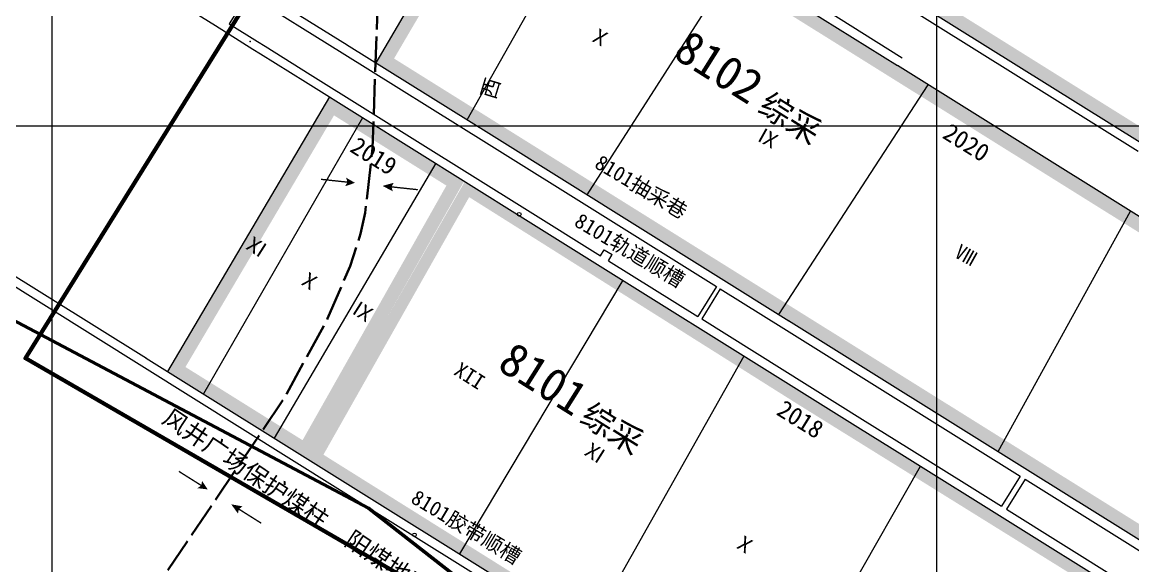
# Model space of a CAD drawing. Header units: inches. Extents: x 19725493 to 19730068, y 4137932 to 4142732.
# Drawn here: x 19727983 to 19728611, y 4139752 to 4140058 of the extents above; entities that cross this region are included whole.
import ezdxf

# ---------------------------------------------------------------- set-up
doc = ezdxf.new("R2010")
doc.units = ezdxf.units.IN
doc.header["$MEASUREMENT"] = 0
doc.linetypes.add('推测向背斜轴', pattern=[0.022, 0.01, -0.002, 0.01])
doc.layers.get('0').update_dxf_attribs({"lineweight": 0})
for name, color, linetype, lineweight in [('2026年下半年衔接计划', 7, 'Continuous', 0), ('8号煤层采空区XDD0800CCJ', 7, 'Continuous', 0), ('保安煤柱', 7, 'Continuous', 0), ('工作面回采月份', 7, 'Continuous', 15), ('工作面编号', 7, 'Continuous', 0), ('文字注记', 7, 'Continuous', 0), ('未掘巷道', 7, 'Continuous', 15), ('次要巷道', 7, 'Continuous', 0), ('煤巷', 7, 'Continuous', 0), ('经纬网', 7, 'Continuous', 0), ('采空区边界颜色', 7, 'Continuous', 15)]:
    doc.layers.add(name, color=color, linetype=linetype, lineweight=lineweight)
doc.layers.add('岩巷', color=30, linetype='Continuous', lineweight=0, true_color=0xff7f00)
doc.styles.add('仿宋', font='')
doc.styles.add('宋体', font='')
doc.styles.get('仿宋').set_extended_font_data('仿宋')
doc.styles.get('宋体').set_extended_font_data('宋体')

# ---------------------------------------------------------------- blocks, each defined once
blk = doc.blocks.new('一般向斜轴')
for points in [[(2.43, 13.52), (0, 12.5), (-2.43, 13.52), (0.05, 8.23)], [(0, -7.5), (-2.43, -13.53), (0, -12.5), (2.43, -13.53)]]:
    blk.add_hatch(color=0).paths.add_polyline_path(points, flags=17)
at = {"color": 0, "const_width": 0.75}
for points in [[(0, 12.5), (0, 27.5)], [(0, -12.5), (0, -27.5)]]:
    blk.add_lwpolyline(points, dxfattribs=at)

msp = doc.modelspace()

# ---------------------------------------------------------------- hatches: boundary and pattern name
at = {"layer": '8号煤层采空区XDD0800CCJ', "true_color": 0x2748ed}
msp.add_hatch(color=160, dxfattribs=at).paths.add_polyline_path([(19728233.04, 4139968.79), (19728156.94, 4140016.31), (19728065.37, 4139861.27), (19728144.4, 4139811.93), (19728233.04, 4139968.79), (19728222.98, 4139966.23), (19728141.72, 4139822.44), (19728075.55, 4139863.76), (19728159.48, 4140005.88), (19728222.98, 4139966.23)], flags=17)
at = {"layer": '8号煤层采空区XDD0800CCJ', "true_color": 0xffc000}
msp.add_hatch(color=40, dxfattribs=at).paths.add_polyline_path([(19728403.14, 4139650.27), (19728436.29, 4139629.67), (19728472.28, 4139607.2), (19728552.63, 4139557.03), (19728563.85, 4139575), (19728597.81, 4139629.38), (19728607.51, 4139644.92), (19728647.97, 4139709.72), (19728567.84, 4139759.74), (19728490.09, 4139808.28), (19728394.01, 4139868.28), (19728233.4, 4139968.57), (19728144.04, 4139812.16), (19728320.98, 4139701.67), (19728403.14, 4139650.27), (19728395.75, 4139662.65), (19728364.3, 4139682.28), (19728153.5, 4139814.24), (19728235.85, 4139959.69), (19728422.75, 4139841.97), (19728639.01, 4139707.64), (19728608.22, 4139658.34), (19728579.34, 4139612.07), (19728550.58, 4139565.97), (19728462.35, 4139620.63), (19728445.03, 4139631.73), (19728429.36, 4139641.66), (19728395.75, 4139662.65)], flags=17)
at = {"layer": '采空区边界颜色', "true_color": 0xe24c6c}
msp.add_hatch(color=13, dxfattribs=at).paths.add_polyline_path([(19728888.19, 4140018.19), (19728498.53, 4140261.49), (19728410.37, 4140118.39), (19728799.07, 4139875.67), (19728888.19, 4140018.19), (19728877.86, 4140015.8), (19728796.69, 4139886.01), (19728420.66, 4140120.8), (19728500.95, 4140251.13), (19728877.86, 4140015.8)], flags=17)
at = {"layer": '采空区边界颜色', "true_color": 0x57149c}
msp.add_hatch(color=194, dxfattribs=at).paths.add_polyline_path([(19728773.95, 4139848.91), (19728261.49, 4140168.86), (19728183.24, 4140035.49), (19728692, 4139717.81), (19728773.95, 4139848.91), (19728763.61, 4139846.52), (19728689.61, 4139728.14), (19728193.4, 4140037.98), (19728264.06, 4140158.41), (19728763.61, 4139846.52)], flags=17)

# ---------------------------------------------------------------- linework, layer by layer
at = {"layer": '2026年下半年衔接计划', "color": 1, "lineweight": 100, "true_color": 0xff0000, "flags": 128}
msp.add_lwpolyline([(19726936.48, 4139624.44), (19727087.79, 4139471.4), (19727111.81, 4139446.95), (19727250.54, 4139632.96), (19727469.86, 4139520.69), (19727490.46, 4139426.18), (19727619.93, 4139371.45), (19727645.19, 4139445.33), (19727760.04, 4139399.01), (19728084.75, 4139271.51), (19728182.77, 4139204.43), (19728195.04, 4139196.34), (19728361.95, 4139650.75), (19727985.1, 4139868.75), (19728293.07, 4140363.91), (19728716.76, 4140096.02), (19728825.18, 4140284.19), (19728806.51, 4140295.72), (19728729.84, 4140344.15), (19728648.31, 4140393.52), (19728462.52, 4140503.99), (19729114.34, 4141482.27)], dxfattribs=at)
at = {"layer": '8号煤层采空区XDD0800CCJ', "color": 7, "linetype": 'Continuous', "lineweight": 13, "flags": 128}
msp.add_lwpolyline([(19728156.94, 4140016.31), (19728065.37, 4139861.27)], dxfattribs=at)
at = {"layer": '保安煤柱', "color": 1, "lineweight": 60, "true_color": 0xff0000, "flags": 128}
msp.add_lwpolyline([(19728326, 4139426), (19728470, 4139422), (19728425, 4139185), (19728314, 4139208), (19728290, 4139061), (19727943, 4139051), (19727919, 4139065), (19727951, 4139137), (19727924, 4139243), (19727924, 4139279), (19727853, 4139284), (19727820, 4139443), (19727819, 4139518), (19727869, 4139558), (19727867, 4139593), (19727849, 4139692), (19727939, 4139911), (19728179, 4139784), (19728334, 4139663), (19728326, 4139426)], dxfattribs=at)
at = {"layer": '岩巷', "lineweight": 9, "flags": 128}
msp.add_lwpolyline([(19728549.98, 4139800.36), (19728673.78, 4139723.06)], dxfattribs=at)
at = {"layer": '岩巷'}
msp.add_point((19728112.17, 4140047.58), dxfattribs=at)
msp.add_point((19728112.17, 4140047.58), dxfattribs=at)
at = {"layer": '工作面回采月份', "color": 7, "linetype": 'Continuous', "lineweight": 13}
for p, q in [((19728230.49, 4139758.17), (19728322.94, 4139912.81)), ((19728302.75, 4139713.05), (19728391.14, 4139870.07)), ((19728401.74, 4139651.25), (19728490.8, 4139807.84))]:
    msp.add_line(p, q, dxfattribs=at)
at = {"layer": '工作面回采月份', "color": 7, "lineweight": 9, "flags": 128}
for points in [[(19728183.24, 4140035.49), (19728261.49, 4140168.86)], [(19728234.65, 4140003.38), (19728310.74, 4140138.11)], [(19728302.52, 4139961.01), (19728385.92, 4140091.22)], [(19728410.76, 4139893.42), (19728495.08, 4140023.19)], [(19728534.75, 4139816), (19728609.43, 4139951.79)]]:
    msp.add_lwpolyline(points, dxfattribs=at)
at = {"layer": '工作面回采月份', "color": 7, "linetype": 'Continuous', "lineweight": 13, "flags": 128}
for points in [[(19728175.65, 4140004.53), (19728085.65, 4139848.61)], [(19728217.02, 4139978.8), (19728125.62, 4139823.65)]]:
    msp.add_lwpolyline(points, dxfattribs=at)
at = {"layer": '未掘巷道', "color": 7, "lineweight": 0}
for centre in [(19728264.13, 4139950.04), (19728204.96, 4139768.96)]:
    msp.add_circle(centre, 1, dxfattribs=at)
at = {"layer": '次要巷道', "color": 1, "linetype": '推测向背斜轴', "lineweight": 40, "ltscale": 2000, "true_color": 0xff0000, "flags": 128}
msp.add_lwpolyline([(19727676.31, 4139088.37), (19727827.37, 4139362.83), (19727882.85, 4139479.33), (19728130.75, 4139845.17), (19728155.88, 4139891.18), (19728168.65, 4139920.8), (19728174.52, 4139939.07), (19728177.05, 4139950.93), (19728181.29, 4139987.44), (19728186.44, 4140137.72), (19728192.4, 4140170.35), (19728205.5, 4140218.36), (19728222.73, 4140264.99), (19728270.21, 4140356.48)], dxfattribs=at)
at = {"layer": '煤巷', "lineweight": 9}
for p, q in [((19728116.34, 4140047.55), (19728120.58, 4140044.91)), ((19728113.69, 4140043.31), (19728117.93, 4140040.66)), ((19727968.01, 4139922.07), (19728053.47, 4139868.71)), ((19727965.43, 4139917.78), (19728050.82, 4139864.47)), ((19728163.19, 4139794.3), (19728317.37, 4139698.03))]:
    msp.add_line(p, q, dxfattribs=at)
at = {"layer": '煤巷', "lineweight": 9, "flags": 128}
for points in [[(19728333.16, 4140166.6), (19728616.42, 4139989.73)], [(19728016.85, 4140103.78), (19728092.48, 4140056.55)], [(19728430.09, 4140100.42), (19728613.88, 4139985.65)], [(19728096.18, 4140089.85), (19728166.9, 4140045.69)], [(19728110.81, 4140074.58), (19728100.22, 4140057.62)], [(19728110.81, 4140074.58), (19728164.15, 4140041.28)], [(19728429.74, 4140070.12), (19728480.57, 4140038.38)], [(19728426.98, 4140065.71), (19728477.82, 4140033.96)], [(19728100.22, 4140057.62), (19728116.34, 4140047.55)], [(19728092.48, 4140056.55), (19728113.69, 4140043.31)], [(19728120.52, 4140044.94), (19728146.03, 4140029.01)], [(19728166.62, 4140045.86), (19728248.37, 4139994.82)], [(19728117.93, 4140040.66), (19728143.38, 4140024.77)], [(19728164.15, 4140041.28), (19728245.61, 4139990.41)], [(19728145.97, 4140029.05), (19728268.83, 4139952.33)], [(19728143.38, 4140024.77), (19728266.19, 4139948.09)], [(19728248.37, 4139994.82), (19728416.46, 4139889.87)], [(19728245.61, 4139990.41), (19728375.49, 4139909.32)], [(19728268.78, 4139952.37), (19728310.08, 4139926.58)], [(19728266.19, 4139948.09), (19728455.5, 4139829.88)], [(19728310.08, 4139926.58), (19728312.2, 4139929.97)], [(19728312.2, 4139929.97), (19728316.61, 4139927.22)], [(19728314.49, 4139923.82), (19728316.61, 4139927.22)], [(19728314.49, 4139923.82), (19728365.12, 4139892.21)], [(19728375.49, 4139909.32), (19728365.12, 4139892.21)], [(19728377.61, 4139907.99), (19728367.24, 4139890.89)], [(19728377.61, 4139907.99), (19728413.7, 4139885.46)], [(19728367.24, 4139890.89), (19728458.15, 4139834.13)], [(19728416.18, 4139890.04), (19728552.74, 4139804.77)], [(19728413.7, 4139885.46), (19728547.18, 4139802.11)], [(19728050.82, 4139864.47), (19728163.19, 4139794.3)], [(19728053.41, 4139868.74), (19728165.84, 4139798.54)], [(19728458.15, 4139834.13), (19728484.44, 4139817.71)], [(19728455.5, 4139829.88), (19728481.79, 4139813.47)], [(19728481.79, 4139813.47), (19728601.24, 4139738.88)], [(19728484.44, 4139817.71), (19728536.59, 4139785.14)], [(19728547.18, 4139802.11), (19728536.59, 4139785.14)], [(19728549.98, 4139800.36), (19728539.39, 4139783.4)], [(19728549.98, 4139800.36), (19728673.78, 4139723.06)], [(19728552.74, 4139804.77), (19728676.81, 4139727.3)], [(19728165.77, 4139798.58), (19728251.13, 4139745.29)], [(19728539.39, 4139783.4), (19728603.88, 4139743.13)]]:
    msp.add_lwpolyline(points, dxfattribs=at)
at = {"layer": '煤巷', "linetype": 'Continuous', "lineweight": 9, "flags": 128}
msp.add_lwpolyline([(19728677.71, 4139909.16), (19728477.82, 4140033.96)], dxfattribs=at)
at = {"layer": '煤巷'}
msp.add_point((19728112.17, 4140047.58), dxfattribs=at)
at = {"layer": '经纬网', "color": 18, "lineweight": 9, "true_color": 0x260000, "flags": 128}
for points in [[(19728000.19, 4138000), (19728000.19, 4142500)], [(19728500, 4138000), (19728500, 4142500)], [(19725999.81, 4140000), (19730000, 4140000)]]:
    msp.add_lwpolyline(points, dxfattribs=at)

# ---------------------------------------------------------------- block references
at = {"layer": '次要巷道', "color": 1, "true_color": 0xff0000}
for p, rotation in [((19728179.5, 4139966.84), 83.87845989921804), ((19728095.08, 4139790.2), 57.83483306916324)]:
    msp.add_blockref('一般向斜轴', p, dxfattribs=dict(at, rotation=rotation))

# ---------------------------------------------------------------- texts
at = {"layer": '保安煤柱', "color": 1, "true_color": 0xff0000, "style": '仿宋'}
for s, p in [('风井广场保护煤柱   ', (19728061.58, 4139832.8)), ('  阳煤地字[2015]1013号', (19728153.38, 4139771.38))]:
    msp.add_text(s, height=10, rotation=326.15675, dxfattribs=at).set_placement(p)
at = {"layer": '工作面回采月份', "color": 7, "style": '宋体'}
for s, rotation, p in [('Ⅹ', 330.7716, (19728302.78, 4140049.08)), ('Ⅸ', 330.7716, (19728397.56, 4139992.13)), ('Ⅺ', 327.53525, (19728108.62, 4139931.15)), ('Ⅷ', 330.7716, (19728509.64, 4139926)), ('Ⅹ', 327.53525, (19728138.49, 4139911.85)), ('Ⅸ', 327.53525, (19728168.55, 4139894.68)), ('XII', 327.53525, (19728226.57, 4139859.81)), ('Ⅺ', 327.53525, (19728299.81, 4139814.77)), ('Ⅹ', 327.53525, (19728384.47, 4139763.06))]:
    msp.add_text(s, height=8.5, rotation=rotation, dxfattribs=at).set_placement(p)
at = {"layer": '工作面编号', "color": 7}
for s, height, rotation, style, p in [('8102', 19, 327.82285, '宋体', (19728350.17, 4140039.05)), ('综采', 13.5, 327.82285, '仿宋', (19728398.08, 4140008.4)), ('2020', 10, 328.20474, '宋体', (19728502.61, 4139993.48)), ('2019', 10, 328.20474, '宋体', (19728167.79, 4139985.85)), ('8101', 19, 327.82285, '宋体', (19728250.95, 4139862.94)), ('综采', 13.5, 327.82285, '仿宋', (19728297.5, 4139833.19)), ('2018', 10, 328.20474, '宋体', (19728408.79, 4139837.22))]:
    msp.add_text(s, height=height, rotation=rotation, dxfattribs=dict(at, style=style)).set_placement(p)
at = {"layer": '文字注记', "color": 7, "style": '仿宋'}
msp.add_text('西                ', height=8.5, rotation=72.9999, dxfattribs=at).set_placement((19728250.21, 4140014.36))
at = {"layer": '次要巷道', "color": 7, "style": '仿宋'}
for s, p in [('8101抽采巷', (19728306.06, 4139976.74)), ('8101轨道顺槽', (19728294.55, 4139943.88)), ('8101胶带顺槽', (19728202.23, 4139787.59))]:
    msp.add_text(s, height=8.5, rotation=329.14782, dxfattribs=at).set_placement(p)

doc.saveas('drawing.dxf')
